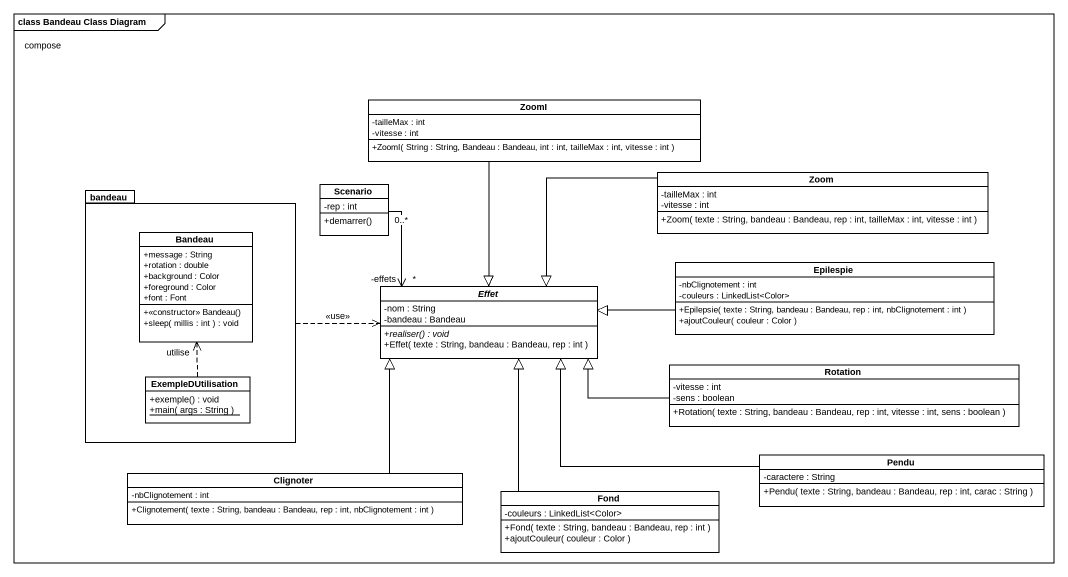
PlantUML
@startuml
mainframe class Bandeau Class Diagram
hide circle
hide empty members
skinparam classAttributeIconSize 0
class ZoomI {
  -tailleMax : int
  -vitesse : int
  +ZoomI( String : String, Bandeau : Bandeau, int : int, tailleMax : int, vitesse : int )
}
class Zoom {
  -tailleMax : int
  -vitesse : int
  +Zoom( texte : String, bandeau : Bandeau, rep : int, tailleMax : int, vitesse : int )
}
package bandeau {
  class Bandeau {
    +message : String
    +rotation : double
    +background : Color
    +foreground : Color
    +font : Font
    +<<constructor>> Bandeau()
    +sleep( millis : int ) : void
  }
  class ExempleDUtilisation {
    +exemple() : void
    {static} +main( args : String )
  }
}
class Scenario {
  -rep : int
  +demarrer()
}
abstract class Effet {
  -nom : String
  -bandeau : Bandeau
  {abstract} +realiser() : void
  +Effet( texte : String, bandeau : Bandeau, rep : int )
}
class Epilespie {
  -nbClignotement : int
  -couleurs : LinkedList~<Color>
  +Epilepsie( texte : String, bandeau : Bandeau, rep : int, nbClignotement : int )
  +ajoutCouleur( couleur : Color )
}
class Rotation {
  -vitesse : int
  -sens : boolean
  +Rotation( texte : String, bandeau : Bandeau, rep : int, vitesse : int, sens : boolean )
}
class Clignoter {
  -nbClignotement : int
  +Clignotement( texte : String, bandeau : Bandeau, rep : int, nbClignotement : int )
}
class Pendu {
  -caractere : String
  +Pendu( texte : String, bandeau : Bandeau, rep : int, carac : String )
}
class Fond {
  -couleurs : LinkedList~<Color>
  +Fond( texte : String, bandeau : Bandeau, rep : int )
  +ajoutCouleur( couleur : Color )
}
ZoomI --|> Effet
Zoom -left-|> Effet
bandeau .right.> Effet : <<use>>
Effet "*\n-effets" <-up- "0..*" Scenario : compose
Epilespie -left-|> Effet
Rotation -left-|> Effet
ExempleDUtilisation .up.> Bandeau : utilise
Clignoter -up-|> Effet
Pendu -left-|> Effet
Fond -up-|> Effet
@enduml
